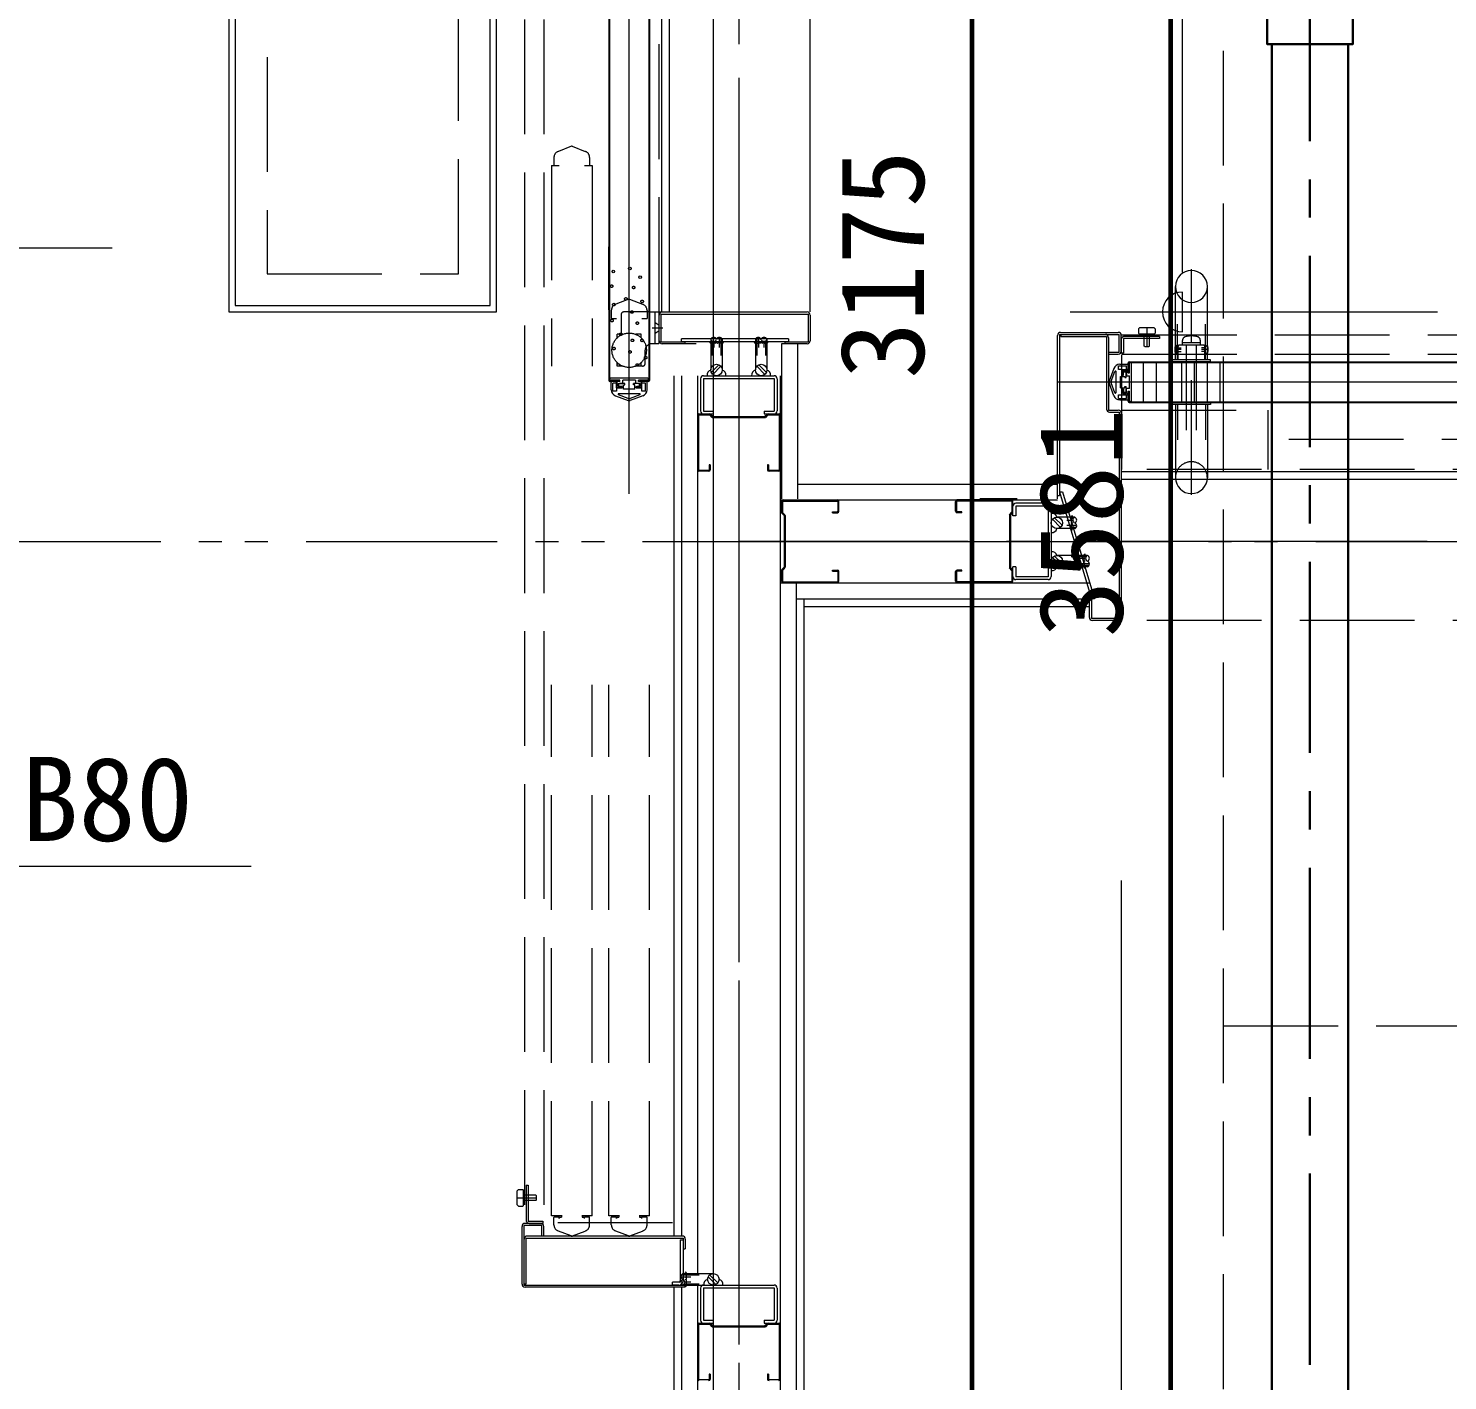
# Model space of a CAD drawing. Units: millimetres at full size, sheet at 1:30. Extents: x -16828 to 149130, y 47892 to 100313.
# Drawn here: x -3372 to -2259, y 61087 to 62148 of the extents above; entities that cross this region are included whole.
import ezdxf
from ezdxf.enums import TextEntityAlignment as Align

# ---------------------------------------------------------------- set-up
doc = ezdxf.new("R2010")
doc.units = ezdxf.units.MM
doc.header["$LTSCALE"] = 30
for name, pattern in [('CHAIN1', [8, 5, -1, 1, -1]), ('CHAIN2', [12, 9, -1, 1, -1]), ('DASHED3', [4, 3, -1]), ('DOUBLE_CHAIN1', [8.8, 5, -1, 0.6, -0.6, 0.6, -1])]:
    doc.linetypes.add(name, pattern=pattern)
for name, color, linetype, lineweight in [('0-1', 7, 'Continuous', 15), ('2-1_躯体', 7, 'Continuous', 15), ('2-2_間仕切り芯', 7, 'DOUBLE_CHAIN1', 15), ('2-3_間仕切り', 7, 'Continuous', 15), ('2-A_建具', 7, 'Continuous', 15), ('2-B_金物', 7, 'Continuous', 15), ('3-0_AIHO08-壁芯', 7, 'CHAIN2', 15), ('4-3_AIHO15-壁開口寸法・コメント', 7, 'Continuous', 15), ('9-6_無題7', 7, 'Continuous', 15), ('9-9_配管－汚水１：硬質塩ビ管（ＤＶ）', 2, 'Continuous', 30), ('9-E_配管－給湯１：ＣＵＰ(Ｍ)', 1, 'Continuous', 60)]:
    doc.layers.add(name, color=color, linetype=linetype, lineweight=lineweight)
doc.styles.add('ＭＳ ゴシック', font='')
doc.styles.get('ＭＳ ゴシック').set_extended_font_data('MS Gothic')

# ---------------------------------------------------------------- blocks, each defined once
blk = doc.blocks.new('グループ部品-19')
at = {"layer": '4-3_AIHO15-壁開口寸法・コメント'}
for p, q in [((-2467.13, 61957.11), (-2467.13, 61988.36)), ((-2467.13, 61910.24), (-2467.13, 61941.49))]:
    blk.add_line(p, q, dxfattribs=at)
blk.add_arc((-2467.13, 61925.86), 15.62, 90, 270, dxfattribs=at)
blk = doc.blocks.new('グループ部品-20')
at = {"layer": '4-3_AIHO15-壁開口寸法・コメント'}
for p, q in [((-2467.13, 63371.49), (-2467.13, 63340.24)), ((-2467.13, 63324.61), (-2467.13, 63293.36))]:
    blk.add_line(p, q, dxfattribs=at)
blk.add_arc((-2467.13, 63355.86), 15.62, 270, 90, dxfattribs=at)
blk = doc.blocks.new('グループ部品-21')
at = {"layer": '4-3_AIHO15-壁開口寸法・コメント'}
for p, q in [((-2555.12, 63355.86), (-2267.13, 63355.86)), ((-2467.13, 61988.36), (-2467.13, 63293.36)), ((-2555.12, 61925.86), (-2267.13, 61925.86))]:
    blk.add_line(p, q, dxfattribs=at)
for name in ['グループ部品-20', 'グループ部品-19']:
    blk.add_blockref(name, (0, 0), dxfattribs=at)
at = {"layer": '4-3_AIHO15-壁開口寸法・コメント', "style": 'ＭＳ ゴシック'}
blk.add_text('1430', height=84.92, rotation=90, dxfattribs=at).set_placement((-2544.76, 62525.03), align=Align.BOTTOM_LEFT)
blk = doc.blocks.new('グループ部品-24')
at = {"layer": '4-3_AIHO15-壁開口寸法・コメント'}
blk.add_line((-2515.04, 61479.86), (-2515.04, 60661.29), dxfattribs=at)

msp = doc.modelspace()

# ---------------------------------------------------------------- linework, layer by layer
at = {"layer": '0-1'}
msp.add_line((-2835.04, 63665.86), (-2835.04, 60765.86), dxfattribs=at)
at = {"layer": '0-1', "linetype": 'DASHED3'}
for p, q in [((-2435.04, 63450.86), (-2435.04, 60365.86)), ((-2435.04, 61365.86), (-90.04, 61365.86))]:
    msp.add_line(p, q, dxfattribs=at)
at = {"layer": '2-1_躯体'}
for p, q in [((-2769.04, 61790.86), (-2565.04, 61790.86)), ((-2782.54, 61778.36), (-2565.04, 61778.36)), ((-2782.54, 61713.36), (-2540.04, 61713.36)), ((-2770.04, 61700.86), (-2540.04, 61700.86)), ((-2764.04, 61694.86), (-2540.04, 61694.86))]:
    msp.add_line(p, q, dxfattribs=at)
at = {"layer": '2-2_間仕切り芯'}
for p, q in [((-2815.04, 64749.43), (-2815.04, 49619.89)), ((-3418.52, 61745.86), (831.97, 61745.86))]:
    msp.add_line(p, q, dxfattribs=at)
at = {"layer": '2-3_間仕切り'}
for p, q in [((-2776.04, 61904.76), (-2860.04, 61904.76)), ((-2776.04, 61902.46), (-2860.04, 61902.46)), ((-2866.04, 61875.86), (-2866.04, 61200.86)), ((-2860.04, 61875.86), (-2860.04, 61200.86)), ((-2847.54, 61875.86), (-2847.54, 61171.46)), ((-2782.54, 61875.86), (-2782.54, 57931.86)), ((-2770.04, 61713.36), (-2770.04, 57278.36)), ((-2764.04, 61700.86), (-2764.04, 57296.86)), ((-2866.04, 61160.86), (-2866.04, 60790.86)), ((-2860.04, 61160.86), (-2860.04, 60778.36)), ((-2847.54, 61162.46), (-2847.54, 60778.36))]:
    msp.add_line(p, q, dxfattribs=at)
at = {"layer": '2-A_建具', "linetype": 'DASHED3'}
for p, q in [((-2983.04, 63355.36), (-2983.04, 61210.86)), ((-2968.04, 63355.36), (-2968.04, 61210.86)), ((-2877.54, 61925.86), (-2877.54, 63355.86)), ((-2946.32, 62055.86), (-2956.4, 62051.89)), ((-2945.76, 62055.86), (-2946.32, 62055.86)), ((-2945.76, 62055.86), (-2935.68, 62051.89)), ((-2962.04, 62040.86), (-2956.04, 62040.86)), ((-2962.04, 62040.86), (-2962.04, 61883.36)), ((-2960.04, 62047.08), (-2960.04, 62040.86)), ((-2936.04, 62040.86), (-2930.04, 62040.86)), ((-2932.04, 62047.08), (-2932.04, 62040.86)), ((-2930.04, 62040.86), (-2930.04, 61883.36)), ((-2460.04, 61782.36), (-2460.04, 61959.36)), ((-2901.32, 61935.86), (-2911.4, 61931.89)), ((-2900.76, 61935.86), (-2901.32, 61935.86)), ((-2900.76, 61935.86), (-2890.68, 61931.89)), ((-2915.04, 61927.08), (-2915.04, 61920.86)), ((-2915.04, 61920.86), (-2911.04, 61920.86)), ((-2907.34, 61923.86), (-2907.34, 61908.36)), ((-2885.04, 61925.86), (-2905.34, 61925.86)), ((-2891.04, 61920.86), (-2887.04, 61920.86)), ((-2887.04, 61927.08), (-2887.04, 61920.86)), ((-2880.74, 61900.86), (-2880.74, 61925.86)), ((-2880.74, 61917.61), (-2877.54, 61915.46)), ((-2471.04, 61888.36), (-2471.04, 61916.23)), ((-2449.04, 61888.36), (-2449.04, 61916.23)), ((-2906.14, 61908.36), (-2910.54, 61908.36)), ((-2910.54, 61905.45), (-2910.54, 61908.36)), ((-2891.54, 61908.36), (-2895.94, 61908.36)), ((-2891.54, 61905.45), (-2891.54, 61908.36)), ((-2883.08, 61913.36), (-2874.64, 61913.36)), ((-2880.74, 61909.36), (-2877.54, 61911.26)), ((-2514.54, 61802.36), (-2514.54, 61907.86)), ((-2514.54, 61907.86), (-370.04, 61907.86)), ((-2485.04, 61905.06), (-2513.44, 61905.06)), ((-2513.44, 61905.06), (-2513.44, 61893.66)), ((-2485.04, 61906.66), (-2512.64, 61906.66)), ((-2501.54, 61912.66), (-2500.54, 61913.66)), ((-2501.54, 61912.66), (-2501.54, 61909.16)), ((-2501.04, 61908.66), (-2501.54, 61909.16)), ((-2501.04, 61908.66), (-2489.04, 61908.66)), ((-2500.54, 61913.66), (-2489.54, 61913.66)), ((-2500.04, 61908.66), (-2500.04, 61907.86)), ((-2497.04, 61899.06), (-2497.04, 61907.86)), ((-2495.04, 61913.66), (-2495.04, 61898.66)), ((-2493.04, 61899.06), (-2493.04, 61907.86)), ((-2490.04, 61908.66), (-2490.04, 61907.86)), ((-2489.54, 61913.66), (-2488.54, 61912.66)), ((-2489.04, 61908.66), (-2488.54, 61909.16)), ((-2488.54, 61912.66), (-2488.54, 61909.16)), ((-2485.04, 61906.66), (-2485.04, 61905.06)), ((-2888.54, 61885.36), (-2888.54, 61895.86)), ((-2496.64, 61898.66), (-2497.04, 61899.06)), ((-2467.96, 61896.36), (-2473.14, 61896.36)), ((-2472.34, 61899.86), (-2472.54, 61899.86)), ((-2472.34, 61899.86), (-2472.34, 61892.86)), ((-2472.34, 61899.86), (-2470.34, 61897.86)), ((-2472.34, 61892.86), (-2470.34, 61894.86)), ((-2470.34, 61897.86), (-2467.96, 61897.86)), ((-2470.34, 61894.86), (-2467.96, 61894.86)), ((-2450.54, 61899.86), (-2469.54, 61899.86)), ((-2467.04, 61899.86), (-2467.04, 61903.52)), ((-2467.04, 61901.86), (-2453.04, 61901.86)), ((-2464.04, 61899.86), (-2464.04, 61833.15)), ((-2456.04, 61833.15), (-2456.04, 61899.86)), ((-2453.04, 61899.86), (-2453.04, 61903.52)), ((-2449.74, 61897.86), (-2452.12, 61897.86)), ((-2446.94, 61896.36), (-2452.12, 61896.36)), ((-2449.74, 61894.86), (-2452.12, 61894.86)), ((-2447.74, 61899.86), (-2449.74, 61897.86)), ((-2447.74, 61892.86), (-2449.74, 61894.86)), ((-2447.74, 61899.86), (-2447.54, 61899.86)), ((-2447.74, 61899.86), (-2447.74, 61892.86)), ((-2910.54, 61883.36), (-2910.54, 61886.27)), ((-2906.14, 61883.36), (-2910.54, 61883.36)), ((-2890.54, 61883.36), (-2895.94, 61883.36)), ((-2891.54, 61883.36), (-2891.54, 61886.27)), ((-2514.54, 61892.86), (-370.04, 61892.86)), ((-2471.04, 61853.36), (-2471.04, 61825.5)), ((-2449.04, 61853.36), (-2449.04, 61825.5)), ((-2515.04, 61848.86), (-2400.04, 61848.86)), ((-2400.04, 61848.86), (-2400.04, 61802.36)), ((-973.59, 61825.86), (-2395.04, 61825.86)), ((-1085.04, 61802.36), (-2515.04, 61802.36)), ((-2563.44, 61784.86), (-2538.44, 61700.86)), ((-2536.14, 61700.86), (-2538.44, 61700.86)), ((-1085.04, 61683.86), (-2517.44, 61683.86)), ((-2962.04, 61216.76), (-2962.04, 61633.36)), ((-2930.04, 61216.76), (-2930.04, 61633.36)), ((-2917.04, 61216.76), (-2917.04, 61633.36)), ((-2885.04, 61216.76), (-2885.04, 61633.36)), ((-2988.84, 61236.36), (-2987.84, 61237.36)), ((-2987.84, 61237.36), (-2984.34, 61237.36)), ((-2983.84, 61236.86), (-2984.34, 61237.36)), ((-2981.84, 61240.86), (-2980.24, 61240.86)), ((-2981.84, 61240.86), (-2981.84, 61213.26)), ((-2980.24, 61240.86), (-2980.24, 61212.46)), ((-2988.84, 61225.36), (-2988.84, 61236.36)), ((-2988.84, 61230.86), (-2973.84, 61230.86)), ((-2983.84, 61224.86), (-2983.84, 61236.86)), ((-2983.84, 61235.86), (-2983.04, 61235.86)), ((-2974.24, 61232.86), (-2983.04, 61232.86)), ((-2974.24, 61228.86), (-2983.04, 61228.86)), ((-2973.84, 61229.26), (-2974.24, 61228.86)), ((-2987.84, 61224.36), (-2988.84, 61225.36)), ((-2987.84, 61224.36), (-2984.34, 61224.36)), ((-2983.84, 61224.86), (-2984.34, 61224.36)), ((-2983.84, 61225.86), (-2983.04, 61225.86)), ((-2954.54, 61216.76), (-2962.04, 61216.76)), ((-2960.04, 61209.65), (-2960.04, 61215.56)), ((-2959.74, 61215.86), (-2956.04, 61215.86)), ((-2956.04, 61214.66), (-2956.04, 61215.86)), ((-2955.19, 61215.64), (-2954.04, 61215.81)), ((-2954.04, 61217.36), (-2954.04, 61215.81)), ((-2930.04, 61216.76), (-2937.54, 61216.76)), ((-2936.04, 61215.86), (-2932.34, 61215.86)), ((-2936.04, 61214.66), (-2936.04, 61215.86)), ((-2932.04, 61209.65), (-2932.04, 61215.56)), ((-2909.54, 61216.76), (-2917.04, 61216.76)), ((-2915.04, 61209.65), (-2915.04, 61215.56)), ((-2914.74, 61215.86), (-2911.04, 61215.86)), ((-2911.04, 61214.66), (-2911.04, 61215.86)), ((-2910.19, 61215.64), (-2909.04, 61215.81)), ((-2909.04, 61217.36), (-2909.04, 61215.81)), ((-2885.04, 61216.76), (-2892.54, 61216.76)), ((-2891.04, 61215.86), (-2887.34, 61215.86)), ((-2891.04, 61214.66), (-2891.04, 61215.86)), ((-2887.04, 61209.65), (-2887.04, 61215.56)), ((-2867.04, 61211.36), (-2983.04, 61211.36)), ((-2980.24, 61212.46), (-2968.84, 61212.46)), ((-2979.44, 61210.86), (-2968.84, 61210.86)), ((-2968.84, 61212.46), (-2968.84, 61210.86)), ((-2946.58, 61200.94), (-2956.4, 61204.83)), ((-2945.5, 61200.94), (-2935.68, 61204.83)), ((-2901.58, 61200.94), (-2911.4, 61204.83)), ((-2900.5, 61200.94), (-2890.68, 61204.83))]:
    msp.add_line(p, q, dxfattribs=at)
at = {"layer": '2-A_建具'}
for p, q in [((-2875.54, 61925.86), (-2875.54, 63355.86)), ((-2869.54, 61925.86), (-2869.54, 63355.86)), ((-2759.04, 61925.86), (-2759.04, 63358.26)), ((-2901.04, 61783.13), (-2901.04, 62718.41)), ((-2917.04, 62574.56), (-2917.04, 61872.16)), ((-2916.44, 62574.86), (-2916.44, 61871.86)), ((-2885.64, 62574.86), (-2885.64, 61871.86)), ((-2885.04, 62574.56), (-2885.04, 61872.16)), ((-2917.04, 61927.46), (-2917.04, 61976.86)), ((-2885.04, 61927.46), (-2885.04, 61976.86)), ((-2472.54, 61888.36), (-2472.54, 61945.86)), ((-2447.54, 61888.36), (-2447.54, 61945.86)), ((-2885.04, 61925.86), (-2819.04, 61925.86)), ((-2877.54, 61901.06), (-2877.54, 61925.86)), ((-2877.54, 61903.26), (-2877.54, 61923.46)), ((-2875.94, 61924.26), (-2760.64, 61924.26)), ((-2875.94, 61902.46), (-2875.94, 61924.26)), ((-2875.14, 61925.86), (-2761.44, 61925.86)), ((-2760.64, 61924.26), (-2760.64, 61902.46)), ((-2759.04, 61923.46), (-2759.04, 61903.26)), ((-2830.54, 61905.85), (-2830.54, 61898.1)), ((-2829.04, 61905.52), (-2829.04, 61891.66)), ((-2801.04, 61905.52), (-2801.04, 61891.66)), ((-2799.54, 61905.85), (-2799.54, 61898.1)), ((-2565.04, 61779.36), (-2565.04, 61907.46)), ((-2563.44, 61908.26), (-2563.44, 61781.86)), ((-2563.44, 61908.26), (-2516.64, 61908.26)), ((-2562.64, 61909.86), (-2517.44, 61909.86)), ((-2562.44, 61908.26), (-2562.44, 61906.66)), ((-2562.44, 61906.66), (-2526.64, 61906.66)), ((-2526.64, 61906.66), (-2526.64, 61849.66)), ((-2525.04, 61905.86), (-2525.04, 61848.86)), ((-2516.64, 61894.46), (-2516.64, 61908.26)), ((-2515.04, 61895.26), (-2515.04, 61907.46)), ((-2877.74, 61900.86), (-2883.54, 61900.86)), ((-2875.94, 61902.46), (-2857.04, 61902.46)), ((-2848.54, 61900.86), (-2875.14, 61900.86)), ((-2860.04, 61902.46), (-2860.04, 61904.76)), ((-2857.04, 61900.86), (-2857.04, 61902.46)), ((-2837.04, 61904.36), (-2837.04, 61880.36)), ((-2836.04, 61903.21), (-2836.04, 61891.66)), ((-2834.54, 61902.87), (-2834.54, 61898.1)), ((-2828.04, 61904.36), (-2828.04, 61880.36)), ((-2802.04, 61904.36), (-2802.04, 61880.36)), ((-2795.54, 61902.87), (-2795.54, 61898.1)), ((-2794.04, 61903.21), (-2794.04, 61891.66)), ((-2793.04, 61904.36), (-2793.04, 61880.36)), ((-2761.44, 61900.86), (-2781.54, 61900.86)), ((-2781.54, 61900.86), (-2781.54, 61779.36)), ((-2779.04, 61902.46), (-2779.04, 61900.86)), ((-2779.04, 61902.46), (-2760.64, 61902.46)), ((-2776.04, 61904.76), (-2776.04, 61902.46)), ((-2769.04, 61900.86), (-2769.04, 61779.36)), ((-2525.04, 61894.46), (-2516.64, 61894.46)), ((-2515.04, 61904.26), (-2515.04, 61893.66)), ((-2470.54, 61888.36), (-2470.54, 61898.86)), ((-2449.54, 61888.36), (-2449.54, 61898.86)), ((-2836.64, 61878.5), (-2830.67, 61884.46)), ((-2835.41, 61876.89), (-2829.07, 61883.23)), ((-2794.67, 61876.89), (-2801.01, 61883.23)), ((-2793.45, 61878.5), (-2799.41, 61884.46)), ((-2525.04, 61892.86), (-2517.44, 61892.86)), ((-2517.14, 61883.66), (-2510.84, 61883.66)), ((-2517.14, 61880.86), (-2517.14, 61883.66)), ((-2516.15, 61884.86), (-2509.94, 61884.86)), ((-2513.44, 61893.66), (-2515.04, 61893.66)), ((-2510.84, 61880.86), (-2510.84, 61883.66)), ((-2509.64, 61879.36), (-2509.64, 61885.96)), ((-2509.04, 61879.36), (-2509.04, 61886.26)), ((-2509.04, 61886.26), (-1686.04, 61886.26)), ((-2508.74, 61886.86), (-1686.34, 61886.86)), ((-2508.54, 61878.11), (-2508.54, 61885.61)), ((-2508.04, 61886.11), (-2507.54, 61886.11)), ((-2507.04, 61871.16), (-2507.04, 61885.61)), ((-2497.54, 61855.46), (-2497.54, 61886.26)), ((-2487.54, 61855.46), (-2487.54, 61886.26)), ((-2477.54, 61855.46), (-2477.54, 61886.26)), ((-2445.04, 61888.36), (-2475.04, 61888.36)), ((-2475.04, 61886.86), (-2475.04, 61888.36)), ((-2445.04, 61886.86), (-2475.04, 61886.86)), ((-2467.54, 61855.46), (-2467.54, 61886.26)), ((-2457.54, 61855.46), (-2457.54, 61886.26)), ((-2447.54, 61855.46), (-2447.54, 61886.26)), ((-2445.04, 61886.86), (-2445.04, 61888.36)), ((-2437.54, 61855.46), (-2437.54, 61886.26)), ((-2916.29, 61872.86), (-2916.29, 61873.36)), ((-2901.34, 61873.86), (-2915.79, 61873.86)), ((-2908.29, 61872.36), (-2915.79, 61872.36)), ((-2908.29, 61871.36), (-2908.29, 61872.36)), ((-2906.04, 61869.86), (-2906.04, 61872.36)), ((-2896.04, 61872.36), (-2906.04, 61872.36)), ((-2901.34, 61873.86), (-2901.04, 61873.56)), ((-2901.04, 61873.56), (-2900.74, 61873.86)), ((-2886.29, 61873.86), (-2900.74, 61873.86)), ((-2896.04, 61872.36), (-2896.04, 61869.86)), ((-2893.79, 61871.36), (-2893.79, 61872.36)), ((-2886.29, 61872.36), (-2893.79, 61872.36)), ((-2892.54, 61871.26), (-2892.54, 61871.86)), ((-2885.64, 61871.86), (-2892.54, 61871.86)), ((-2885.79, 61872.86), (-2885.79, 61873.36)), ((-2845.04, 61873.46), (-2845.04, 61848.26)), ((-2842.74, 61873.56), (-2842.74, 61848.16)), ((-2842.74, 61873.56), (-2787.34, 61873.56)), ((-2842.64, 61875.86), (-2787.44, 61875.86)), ((-2787.34, 61873.56), (-2787.34, 61848.16)), ((-2785.04, 61873.46), (-2785.04, 61848.26)), ((-2520.84, 61881.58), (-2524.52, 61871.55)), ((-2522.92, 61871.55), (-2520.11, 61879.22)), ((-2519.14, 61862.67), (-2519.14, 61879.05)), ((-2514.64, 61880.86), (-2517.14, 61880.86)), ((-2515.64, 61875.36), (-2512.14, 61875.36)), ((-2515.64, 61866.36), (-2515.64, 61875.36)), ((-2514.64, 61880.86), (-2514.64, 61876.36)), ((-2514.64, 61876.36), (-2513.44, 61876.36)), ((-2514.54, 61880.86), (-2510.87, 61880.86)), ((-2514.54, 61876.86), (-2514.54, 61880.86)), ((-2513.54, 61879.86), (-2511.04, 61879.86)), ((-2513.44, 61876.36), (-2513.44, 61878.36)), ((-2512.94, 61878.86), (-2511.64, 61878.86)), ((-2512.14, 61875.36), (-2512.14, 61874.36)), ((-2512.14, 61874.36), (-2511.14, 61874.36)), ((-2511.14, 61874.36), (-2511.14, 61878.36)), ((-2511.04, 61879.86), (-2511.04, 61875.86)), ((-2511.04, 61875.86), (-2508.54, 61875.86)), ((-2510.84, 61880.86), (-2509.64, 61880.86)), ((-2509.54, 61878.11), (-2509.89, 61880.04)), ((-2509.64, 61879.36), (-2509.04, 61879.36)), ((-2509.54, 61878.11), (-2508.54, 61878.11)), ((-2508.54, 61865.86), (-2508.54, 61875.86)), ((-2909.54, 61871.26), (-2916.14, 61871.26)), ((-2915.04, 61864.75), (-2915.04, 61870.96)), ((-2911.04, 61870.06), (-2913.84, 61870.06)), ((-2913.84, 61863.76), (-2913.84, 61870.06)), ((-2911.04, 61863.76), (-2913.84, 61863.76)), ((-2911.04, 61870.06), (-2911.04, 61871.26)), ((-2911.04, 61866.36), (-2911.04, 61870.03)), ((-2907.04, 61866.36), (-2911.04, 61866.36)), ((-2911.04, 61866.26), (-2906.54, 61866.26)), ((-2911.04, 61866.26), (-2911.04, 61863.76)), ((-2908.29, 61871.36), (-2910.22, 61871.01)), ((-2910.04, 61867.36), (-2910.04, 61869.86)), ((-2910.04, 61869.86), (-2906.04, 61869.86)), ((-2901.73, 61857.98), (-2909.4, 61860.79)), ((-2892.85, 61861.76), (-2909.23, 61861.76)), ((-2909.04, 61867.96), (-2909.04, 61869.26)), ((-2904.54, 61869.76), (-2908.54, 61869.76)), ((-2906.54, 61867.46), (-2908.54, 61867.46)), ((-2906.54, 61866.26), (-2906.54, 61867.46)), ((-2905.54, 61865.26), (-2905.54, 61868.76)), ((-2905.54, 61868.76), (-2904.54, 61868.76)), ((-2896.54, 61865.26), (-2905.54, 61865.26)), ((-2904.54, 61868.76), (-2904.54, 61869.76)), ((-2892.68, 61860.79), (-2900.35, 61857.98)), ((-2897.54, 61868.76), (-2897.54, 61869.76)), ((-2893.54, 61869.76), (-2897.54, 61869.76)), ((-2896.54, 61868.76), (-2897.54, 61868.76)), ((-2896.54, 61865.26), (-2896.54, 61868.76)), ((-2892.04, 61869.86), (-2896.04, 61869.86)), ((-2895.54, 61866.26), (-2895.54, 61867.46)), ((-2895.54, 61867.46), (-2893.54, 61867.46)), ((-2895.54, 61866.26), (-2891.04, 61866.26)), ((-2895.04, 61866.36), (-2895.04, 61867.36)), ((-2892.04, 61867.36), (-2895.04, 61867.36)), ((-2891.04, 61866.36), (-2895.04, 61866.36)), ((-2891.86, 61871.01), (-2893.79, 61871.36)), ((-2893.04, 61867.96), (-2893.04, 61869.26)), ((-2885.94, 61871.26), (-2892.54, 61871.26)), ((-2892.04, 61867.36), (-2892.04, 61869.86)), ((-2891.04, 61870.06), (-2891.04, 61871.26)), ((-2888.24, 61870.06), (-2891.04, 61870.06)), ((-2891.04, 61866.36), (-2891.04, 61870.03)), ((-2891.04, 61863.76), (-2891.04, 61866.26)), ((-2888.24, 61863.76), (-2891.04, 61863.76)), ((-2888.24, 61863.76), (-2888.24, 61870.06)), ((-2887.04, 61864.75), (-2887.04, 61870.96)), ((-1056.31, 61870.86), (-2565.04, 61870.86)), ((-2520.84, 61860.14), (-2524.52, 61870.17)), ((-2520.11, 61862.5), (-2522.92, 61870.17)), ((-2517.14, 61860.86), (-2514.64, 61860.86)), ((-2517.14, 61858.06), (-2517.14, 61860.86)), ((-2515.64, 61866.36), (-2512.14, 61866.36)), ((-2514.64, 61865.36), (-2513.44, 61865.36)), ((-2514.64, 61865.36), (-2514.64, 61860.86)), ((-2514.54, 61860.86), (-2514.54, 61864.86)), ((-2514.54, 61864.86), (-2513.54, 61864.86)), ((-2514.54, 61860.86), (-2510.87, 61860.86)), ((-2513.54, 61861.86), (-2513.54, 61864.86)), ((-2513.54, 61861.86), (-2511.04, 61861.86)), ((-2513.44, 61865.36), (-2513.44, 61863.36)), ((-2512.94, 61862.86), (-2511.64, 61862.86)), ((-2512.14, 61867.36), (-2511.14, 61867.36)), ((-2512.14, 61866.36), (-2512.14, 61867.36)), ((-2511.14, 61863.36), (-2511.14, 61867.36)), ((-2508.54, 61865.86), (-2511.04, 61865.86)), ((-2511.04, 61861.86), (-2511.04, 61865.86)), ((-2510.84, 61858.06), (-2510.84, 61860.86)), ((-2510.84, 61860.86), (-2509.64, 61860.86)), ((-2509.89, 61861.68), (-2509.54, 61863.61)), ((-2509.64, 61862.36), (-2509.04, 61862.36)), ((-2509.64, 61855.76), (-2509.64, 61862.36)), ((-2509.54, 61863.61), (-2508.54, 61863.61)), ((-2509.04, 61855.46), (-2509.04, 61862.36)), ((-2508.54, 61856.11), (-2508.54, 61863.61)), ((-2507.04, 61871.16), (-2507.34, 61870.86)), ((-2507.34, 61870.86), (-2507.04, 61870.56)), ((-2507.04, 61856.11), (-2507.04, 61870.56)), ((-2911.76, 61860.06), (-2901.73, 61856.38)), ((-2890.32, 61860.06), (-2900.35, 61856.38)), ((-2517.14, 61858.06), (-2510.84, 61858.06)), ((-2516.15, 61856.86), (-2509.94, 61856.86)), ((-2509.04, 61855.46), (-1686.04, 61855.46)), ((-2508.74, 61854.86), (-1686.34, 61854.86)), ((-2508.04, 61855.61), (-2507.54, 61855.61)), ((-2475.04, 61854.86), (-2475.04, 61853.36)), ((-2445.04, 61854.86), (-2475.04, 61854.86)), ((-2445.04, 61853.36), (-2475.04, 61853.36)), ((-2472.54, 61853.36), (-2472.54, 61795.86)), ((-2447.54, 61853.36), (-2447.54, 61795.86)), ((-2445.04, 61854.86), (-2445.04, 61853.36)), ((-2847.54, 61844.66), (-2847.54, 61802.06)), ((-2846.74, 61845.06), (-2846.74, 61801.66)), ((-2846.74, 61845.06), (-2837.87, 61845.06)), ((-2846.34, 61845.86), (-2835.04, 61845.86)), ((-2842.74, 61848.16), (-2835.04, 61848.16)), ((-2835.87, 61843.06), (-2837.87, 61845.06)), ((-2835.54, 61843.86), (-2837.19, 61845.51)), ((-2835.87, 61843.06), (-2794.21, 61843.06)), ((-2835.54, 61843.86), (-2794.54, 61843.86)), ((-2835.04, 61848.16), (-2835.04, 61845.86)), ((-2795.04, 61848.16), (-2795.04, 61845.86)), ((-2795.04, 61848.16), (-2787.34, 61848.16)), ((-2795.04, 61845.86), (-2783.74, 61845.86)), ((-2792.89, 61845.51), (-2794.54, 61843.86)), ((-2792.21, 61845.06), (-2794.21, 61843.06)), ((-2792.21, 61845.06), (-2783.34, 61845.06)), ((-2783.34, 61845.06), (-2783.34, 61801.66)), ((-2782.54, 61844.66), (-2782.54, 61802.06)), ((-2525.04, 61848.86), (-2517.44, 61848.86)), ((-2524.24, 61847.26), (-2516.64, 61847.26)), ((-2516.64, 61847.26), (-2516.64, 61685.46)), ((-2515.04, 61846.46), (-2515.04, 61686.26)), ((-2838.34, 61805.86), (-2838.34, 61801.66)), ((-2837.54, 61805.86), (-2838.34, 61805.86)), ((-2837.54, 61805.86), (-2837.54, 61802.06)), ((-2792.54, 61805.86), (-2792.54, 61802.06)), ((-2791.74, 61805.86), (-2792.54, 61805.86)), ((-2791.74, 61805.86), (-2791.74, 61801.66)), ((-2846.74, 61801.66), (-2838.34, 61801.66)), ((-2838.74, 61800.86), (-2846.34, 61800.86)), ((-2791.74, 61801.66), (-2783.34, 61801.66)), ((-2783.74, 61800.86), (-2791.34, 61800.86)), ((-1085.04, 61800.36), (-2515.04, 61800.36)), ((-1085.04, 61794.36), (-2515.04, 61794.36)), ((-2781.54, 61768.86), (-2781.54, 61777.16)), ((-2780.74, 61777.26), (-2780.74, 61768.82)), ((-2780.44, 61777.56), (-2737.64, 61777.56)), ((-2780.34, 61778.36), (-2737.74, 61778.36)), ((-2737.34, 61777.26), (-2737.34, 61769.46)), ((-2736.54, 61769.56), (-2736.54, 61777.16)), ((-2645.04, 61769.56), (-2645.04, 61777.16)), ((-2644.24, 61777.56), (-2644.24, 61769.16)), ((-2600.84, 61777.56), (-2644.24, 61777.56)), ((-2601.24, 61778.36), (-2643.84, 61778.36)), ((-2596.64, 61779.36), (-2626.04, 61779.36)), ((-2600.84, 61777.56), (-2600.84, 61768.69)), ((-2600.04, 61765.86), (-2600.04, 61777.16)), ((-2572.34, 61773.56), (-2597.74, 61773.56)), ((-2597.74, 61773.56), (-2597.74, 61765.86)), ((-2572.44, 61775.86), (-2597.64, 61775.86)), ((-2572.34, 61773.56), (-2572.34, 61718.16)), ((-2570.04, 61773.46), (-2570.04, 61718.26)), ((-2565.04, 61781.86), (-2563.44, 61781.86)), ((-2779.63, 61766.45), (-2781.19, 61768.01)), ((-2779.09, 61767.04), (-2780.65, 61768.6)), ((-2779.54, 61766.24), (-2779.54, 61725.49)), ((-2778.74, 61766.2), (-2778.74, 61725.53)), ((-2741.54, 61769.16), (-2737.64, 61769.16)), ((-2741.54, 61768.36), (-2741.54, 61769.16)), ((-2741.54, 61768.36), (-2737.74, 61768.36)), ((-2640.04, 61769.16), (-2644.24, 61769.16)), ((-2640.04, 61768.36), (-2643.84, 61768.36)), ((-2640.04, 61768.36), (-2640.04, 61769.16)), ((-2602.84, 61766.69), (-2600.84, 61768.69)), ((-2602.84, 61766.69), (-2602.84, 61725.03)), ((-2602.04, 61766.36), (-2600.39, 61768.01)), ((-2602.04, 61766.36), (-2602.04, 61725.36)), ((-2597.74, 61765.86), (-2600.04, 61765.86)), ((-2569.01, 61763.23), (-2562.67, 61756.89)), ((-2567.59, 61764.64), (-2561.45, 61758.5)), ((-2551.54, 61764.86), (-2565.54, 61764.86)), ((-2553.03, 61762.36), (-2557.8, 61762.36)), ((-2552.7, 61763.86), (-2554.24, 61763.86)), ((-2551.54, 61755.86), (-2565.54, 61755.86)), ((-2550.05, 61758.36), (-2557.8, 61758.36)), ((-2550.39, 61756.86), (-2554.24, 61756.86)), ((-2815.04, 61745.86), (-2597.04, 61745.86)), ((-2569.01, 61733.23), (-2562.67, 61726.89)), ((-2567.59, 61734.64), (-2561.45, 61728.5)), ((-2541.54, 61734.86), (-2565.54, 61734.86)), ((-2542.7, 61733.86), (-2554.24, 61733.86)), ((-2540.39, 61726.86), (-2554.24, 61726.86)), ((-2543.03, 61732.36), (-2547.8, 61732.36)), ((-2540.05, 61728.36), (-2547.8, 61728.36)), ((-2781.54, 61714.56), (-2781.54, 61722.86)), ((-2781.19, 61723.71), (-2779.63, 61725.27)), ((-2780.74, 61722.91), (-2780.74, 61714.46)), ((-2780.65, 61723.12), (-2779.09, 61724.68)), ((-2741.54, 61723.36), (-2737.74, 61723.36)), ((-2741.54, 61722.56), (-2741.54, 61723.36)), ((-2741.54, 61722.56), (-2737.64, 61722.56)), ((-2737.34, 61722.26), (-2737.34, 61714.46)), ((-2736.54, 61714.56), (-2736.54, 61722.16)), ((-2645.04, 61714.56), (-2645.04, 61722.16)), ((-2640.04, 61722.56), (-2644.24, 61722.56)), ((-2644.24, 61722.56), (-2644.24, 61714.16)), ((-2640.04, 61723.36), (-2643.84, 61723.36)), ((-2640.04, 61722.56), (-2640.04, 61723.36)), ((-2600.84, 61723.03), (-2602.84, 61725.03)), ((-2600.39, 61723.71), (-2602.04, 61725.36)), ((-2600.84, 61723.03), (-2600.84, 61714.16)), ((-2600.04, 61714.56), (-2600.04, 61725.86)), ((-2597.74, 61725.86), (-2600.04, 61725.86)), ((-2597.74, 61725.86), (-2597.74, 61718.16)), ((-2572.34, 61718.16), (-2597.74, 61718.16)), ((-2572.44, 61715.86), (-2597.64, 61715.86)), ((-2541.54, 61725.86), (-2565.54, 61725.86)), ((-2780.44, 61714.16), (-2737.64, 61714.16)), ((-2780.34, 61713.36), (-2737.74, 61713.36)), ((-2600.84, 61714.16), (-2644.24, 61714.16)), ((-2601.24, 61713.36), (-2643.84, 61713.36)), ((-2540.04, 61686.26), (-2540.04, 61703.86)), ((-2538.44, 61703.86), (-2540.04, 61703.86)), ((-2538.44, 61703.86), (-2538.44, 61685.46)), ((-2516.64, 61685.46), (-2538.44, 61685.46)), ((-2517.44, 61683.86), (-2537.64, 61683.86)), ((-2985.04, 61163.26), (-2985.04, 61208.46)), ((-2969.64, 61209.26), (-2983.44, 61209.26)), ((-2983.44, 61162.46), (-2983.44, 61209.26)), ((-2970.44, 61210.86), (-2982.64, 61210.86)), ((-2969.64, 61200.86), (-2969.64, 61209.26)), ((-2968.04, 61200.86), (-2968.04, 61208.46)), ((-2981.84, 61199.26), (-2858.64, 61199.26)), ((-2859.44, 61200.86), (-2981.04, 61200.86)), ((-2860.94, 61197.86), (-2860.94, 61165.76)), ((-2860.94, 61197.86), (-2858.64, 61197.86)), ((-2858.64, 61199.26), (-2858.64, 61190.86)), ((-2858.64, 61197.86), (-2858.64, 61165.86)), ((-2857.04, 61198.46), (-2857.04, 61190.86)), ((-2858.64, 61190.86), (-2857.04, 61190.86)), ((-2860.1, 61170.46), (-2846.24, 61170.46)), ((-2858.94, 61171.46), (-2835.04, 61171.46)), ((-2831.57, 61164.09), (-2837.91, 61170.43)), ((-2983.44, 61162.46), (-2857.04, 61162.46)), ((-2857.04, 61160.86), (-2982.64, 61160.86)), ((-2861.94, 61164.76), (-2867.04, 61164.76)), ((-2860.43, 61168.96), (-2852.68, 61168.96)), ((-2858.94, 61162.46), (-2835.04, 61162.46)), ((-2857.79, 61163.46), (-2846.24, 61163.46)), ((-2857.45, 61164.96), (-2852.68, 61164.96)), ((-2857.04, 61160.86), (-2857.04, 61162.46)), ((-2845.04, 61160.06), (-2845.04, 61134.86)), ((-2842.74, 61160.16), (-2842.74, 61134.76)), ((-2842.64, 61162.46), (-2787.44, 61162.46)), ((-2833.17, 61162.87), (-2839.14, 61168.83)), ((-2785.04, 61160.06), (-2785.04, 61134.86)), ((-2847.54, 61131.26), (-2847.54, 61088.66)), ((-2846.74, 61131.66), (-2846.74, 61088.26)), ((-2846.74, 61131.66), (-2837.87, 61131.66)), ((-2846.34, 61132.46), (-2835.04, 61132.46)), ((-2842.74, 61134.76), (-2835.04, 61134.76)), ((-2835.87, 61129.66), (-2837.87, 61131.66)), ((-2835.54, 61130.46), (-2837.19, 61132.11)), ((-2835.87, 61129.66), (-2794.21, 61129.66)), ((-2835.54, 61130.46), (-2794.54, 61130.46)), ((-2835.04, 61134.76), (-2835.04, 61132.46)), ((-2795.04, 61134.76), (-2787.34, 61134.76)), ((-2792.89, 61132.11), (-2794.54, 61130.46)), ((-2792.21, 61131.66), (-2794.21, 61129.66)), ((-2782.54, 61131.26), (-2782.54, 61088.66)), ((-2837.54, 61092.46), (-2837.54, 61088.66)), ((-2791.74, 61092.46), (-2791.74, 61088.26)), ((-2846.74, 61088.26), (-2838.34, 61088.26)), ((-2791.74, 61088.26), (-2783.34, 61088.26))]:
    msp.add_line(p, q, dxfattribs=at)
at = {"layer": '2-A_建具', "linetype": 'DASHED3'}
for points in [[(-2496.64, 61898.66), (-2493.44, 61898.66), (-2493.04, 61899.06)], [(-2563.44, 61784.86), (-2561.14, 61784.86), (-2536.14, 61700.86)], [(-2973.84, 61229.26), (-2973.84, 61232.46), (-2974.24, 61232.86)], [(-2938.04, 61217.36), (-2938.04, 61215.81), (-2936.89, 61215.64)], [(-2893.04, 61217.36), (-2893.04, 61215.81), (-2891.89, 61215.64)]]:
    msp.add_lwpolyline(points, dxfattribs=at)
at = {"layer": '2-A_建具'}
for points in [[(-2909.54, 61871.26), (-2909.54, 61871.86), (-2916.44, 61871.86)], [(-2514.54, 61876.86), (-2513.54, 61876.86), (-2513.54, 61879.86)], [(-2907.04, 61866.36), (-2907.04, 61867.36), (-2910.04, 61867.36)], [(-2983.44, 61163.46), (-2981.84, 61163.46), (-2981.84, 61199.26)], [(-2862.04, 61162.46), (-2867.04, 61162.46), (-2867.04, 61164.76)], [(-2842.74, 61160.16), (-2787.34, 61160.16), (-2787.34, 61134.76)], [(-2795.04, 61134.76), (-2795.04, 61132.46), (-2783.74, 61132.46)], [(-2792.21, 61131.66), (-2783.34, 61131.66), (-2783.34, 61088.26)], [(-2837.54, 61092.46), (-2838.34, 61092.46), (-2838.34, 61088.26)], [(-2791.74, 61092.46), (-2792.54, 61092.46), (-2792.54, 61088.66)]]:
    msp.add_lwpolyline(points, dxfattribs=at)
for centre, radius in [((-2900.52, 61959.98), 1), ((-2913.49, 61957.62), 1), ((-2892.46, 61953.17), 1), ((-2832.54, 61880.36), 4.5), ((-2797.54, 61880.36), 4.5), ((-2565.54, 61760.36), 4.5), ((-2565.54, 61730.36), 4.5), ((-2835.04, 61166.96), 4.5)]:
    msp.add_circle(centre, radius, dxfattribs=at)
at = {"layer": '2-A_建具', "linetype": 'DASHED3'}
for centre, radius in [((-2914.81, 61946.13), 1), ((-2897.52, 61945.06), 1), ((-2913.09, 61931.65), 1), ((-2903.6, 61936.13), 1), ((-2890.88, 61934.12), 1), ((-2914.48, 61919.14), 1), ((-2898.92, 61925.82), 1), ((-2894.62, 61917.1), 1), ((-2901.04, 61895.86), 13.5), ((-2907.65, 61908.35), 1), ((-2913, 61897.18), 1), ((-2900.35, 61894.52), 1), ((-2898.48, 61903.6), 1), ((-2891.02, 61903.55), 1), ((-2909.51, 61884.23), 1), ((-2894.62, 61884.23), 1), ((-2888.11, 61890), 1)]:
    msp.add_circle(centre, radius, dxfattribs=at)
for centre, radius, start, end in [((-2955.04, 62047.08), 5, 105.75454, 180), ((-2937.04, 62047.08), 5, 0, 74.24546), ((-2910.04, 61927.08), 5, 105.75454, 180), ((-2892.04, 61927.08), 5, 0, 74.24546), ((-2905.34, 61923.86), 2, 90, 180), ((-2512.64, 61904.26), 2.4, 90, 180), ((-2464.04, 61903.52), 3, 105.46601, 180), ((-2460.04, 61889.06), 18, 74.53399, 105.46601), ((-2456.04, 61903.52), 3, 0, 74.53399), ((-2883.54, 61895.86), 5, 107.4576, 180), ((-2883.54, 61895.86), 5, 90, 107.4576), ((-2462.63, 61896.36), 10.51, 160.54484, 199.45516), ((-2469.54, 61898.86), 1, 90, 180), ((-2450.54, 61898.86), 1, 0, 90), ((-2457.45, 61896.36), 10.51, 340.54484, 19.45516), ((-2890.54, 61885.36), 2, 270, 0), ((-2460.04, 61795.86), 12.5, 0, 180), ((-2959.74, 61215.56), 0.3, 90, 180), ((-2955.04, 61214.65), 1, 98.53077, 180), ((-2937.04, 61214.65), 1, 0, 81.46923), ((-2932.34, 61215.56), 0.3, 0, 90), ((-2914.74, 61215.56), 0.3, 90, 180), ((-2910.04, 61214.65), 1, 98.53077, 180), ((-2892.04, 61214.65), 1, 0, 81.46923), ((-2887.34, 61215.56), 0.3, 0, 90), ((-2979.44, 61213.26), 2.4, 180, 270), ((-2955.04, 61209.65), 5, 180, 254.24546), ((-2937.04, 61209.65), 5, 285.75454, 0), ((-2910.04, 61209.65), 5, 180, 254.24546), ((-2892.04, 61209.65), 5, 285.75454, 0), ((-2946.04, 61202.86), 2, 254.24546, 285.75454), ((-2901.04, 61202.86), 2, 254.24546, 285.75454)]:
    msp.add_arc(centre, radius, start, end, dxfattribs=at)
at = {"layer": '2-A_建具'}
for centre, radius, start, end in [((-2460.04, 61945.86), 12.5, 0, 180), ((-2460.04, 61945.86), 12.5, 180, 0), ((-2875.14, 61923.46), 2.4, 90, 180), ((-2761.44, 61923.46), 2.4, 0, 90), ((-2834.79, 61903.42), 2.44, 22.61986, 157.38014), ((-2830.29, 61903.42), 2.44, 22.61986, 157.38014), ((-2799.79, 61903.42), 2.44, 22.61986, 157.38014), ((-2795.29, 61903.42), 2.44, 22.61986, 157.38014), ((-2562.64, 61907.46), 2.4, 90, 180), ((-2527.44, 61905.86), 2.4, 0, 90), ((-2517.44, 61907.46), 2.4, 0, 90), ((-2875.14, 61903.26), 2.4, 180, 270), ((-2837.04, 61902.46), 1, 180, 334.15807), ((-2834.79, 61905.3), 2.44, 202.61986, 337.38014), ((-2835.24, 61902.46), 1, 180, 334.15807), ((-2833.44, 61902.46), 1, 180, 334.15807), ((-2831.64, 61902.46), 1, 180, 334.15807), ((-2829.84, 61902.46), 1, 180, 334.15807), ((-2828.04, 61902.46), 1, 180, 0), ((-2802.04, 61902.46), 1, 180, 0), ((-2800.24, 61902.46), 1, 205.84193, 0), ((-2798.44, 61902.46), 1, 205.84193, 0), ((-2795.29, 61905.3), 2.44, 202.61986, 337.38014), ((-2796.64, 61902.46), 1, 205.84193, 0), ((-2794.84, 61902.46), 1, 205.84193, 0), ((-2793.04, 61902.46), 1, 205.84193, 0), ((-2761.44, 61903.26), 2.4, 270, 0), ((-2517.44, 61895.26), 2.4, 270, 0), ((-2516.15, 61879.86), 5, 90, 159.87556), ((-2509.94, 61884.56), 0.3, 0, 90), ((-2508.74, 61885.96), 0.9, 90, 180), ((-2508.04, 61885.61), 0.5, 90, 180), ((-2507.54, 61885.61), 0.5, 0, 90), ((-2916.14, 61872.16), 0.9, 180, 270), ((-2915.79, 61873.36), 0.5, 90, 180), ((-2915.79, 61872.86), 0.5, 180, 270), ((-2886.29, 61873.36), 0.5, 0, 90), ((-2886.29, 61872.86), 0.5, 270, 0), ((-2885.94, 61872.16), 0.9, 270, 0), ((-2842.64, 61873.46), 2.4, 90, 180), ((-2836, 61876.43), 4.02, 104.9838, 188.17994), ((-2829.08, 61876.43), 4.02, 351.82006, 75.0162), ((-2801, 61876.43), 4.02, 104.9838, 188.17994), ((-2794.08, 61876.43), 4.02, 351.82006, 75.0162), ((-2787.44, 61873.46), 2.4, 0, 90), ((-2522.64, 61870.86), 2, 159.87556, 200.12444), ((-2521.04, 61870.86), 2, 159.87556, 200.12444), ((-2519.64, 61879.05), 0.5, 0, 159.87556), ((-2512.94, 61878.36), 0.5, 90, 180), ((-2511.64, 61878.36), 0.5, 0, 90), ((-2510.87, 61879.86), 1, 10.30485, 90), ((-2914.74, 61870.96), 0.3, 90, 180), ((-2910.04, 61864.75), 5, 180, 249.87556), ((-2910.04, 61870.03), 1, 100.30485, 180), ((-2909.23, 61861.26), 0.5, 90, 249.87556), ((-2908.54, 61869.26), 0.5, 90, 180), ((-2908.54, 61867.96), 0.5, 180, 270), ((-2893.54, 61869.26), 0.5, 0, 90), ((-2893.54, 61867.96), 0.5, 270, 0), ((-2892.85, 61861.26), 0.5, 290.12444, 90), ((-2892.04, 61870.03), 1, 0, 79.69515), ((-2892.04, 61864.75), 5, 290.12444, 0), ((-2887.34, 61870.96), 0.3, 0, 90), ((-2519.64, 61862.67), 0.5, 200.12444, 0), ((-2512.94, 61863.36), 0.5, 180, 270), ((-2511.64, 61863.36), 0.5, 270, 0), ((-2510.87, 61861.86), 1, 270, 349.69515), ((-2901.04, 61859.86), 2, 249.87556, 290.12444), ((-2901.04, 61858.26), 2, 249.87556, 290.12444), ((-2524.24, 61849.66), 2.4, 180, 270), ((-2516.15, 61861.86), 5, 200.12444, 270), ((-2509.94, 61857.16), 0.3, 270, 0), ((-2508.74, 61855.76), 0.9, 180, 270), ((-2508.04, 61856.11), 0.5, 180, 270), ((-2507.54, 61856.11), 0.5, 270, 0), ((-2846.34, 61844.66), 1.2, 90, 180), ((-2842.64, 61848.26), 2.4, 180, 270), ((-2838.04, 61844.66), 1.2, 45, 90), ((-2792.04, 61844.66), 1.2, 90, 135), ((-2787.44, 61848.26), 2.4, 270, 0), ((-2783.74, 61844.66), 1.2, 0, 90), ((-2517.44, 61846.46), 2.4, 0, 90), ((-2846.34, 61802.06), 1.2, 180, 270), ((-2838.74, 61802.06), 1.2, 270, 0), ((-2791.34, 61802.06), 1.2, 180, 270), ((-2783.74, 61802.06), 1.2, 270, 0), ((-2460.04, 61795.86), 12.5, 180, 0), ((-2780.34, 61777.16), 1.2, 90, 180), ((-2780.44, 61777.26), 0.3, 90, 180), ((-2737.74, 61777.16), 1.2, 0, 90), ((-2737.64, 61777.26), 0.3, 0, 90), ((-2643.84, 61777.16), 1.2, 90, 180), ((-2601.24, 61777.16), 1.2, 0, 90), ((-2597.64, 61773.46), 2.4, 90, 180), ((-2572.44, 61773.46), 2.4, 0, 90), ((-2780.34, 61768.86), 1.2, 180, 225), ((-2780.44, 61768.82), 0.3, 180, 225), ((-2779.84, 61766.24), 0.3, 0, 45), ((-2779.94, 61766.2), 1.2, 0, 45), ((-2737.74, 61769.56), 1.2, 270, 0), ((-2737.64, 61769.46), 0.3, 270, 0), ((-2643.84, 61769.56), 1.2, 180, 270), ((-2601.24, 61768.86), 1.2, 315, 0), ((-2569.47, 61763.82), 4.02, 14.9838, 98.17994), ((-2553.44, 61764.86), 1, 90, 244.15807), ((-2553.44, 61763.06), 1, 90, 244.15807), ((-2553.44, 61761.26), 1, 90, 244.15807), ((-2553.44, 61759.46), 1, 90, 244.15807), ((-2550.6, 61762.61), 2.44, 112.61986, 247.38014), ((-2552.48, 61762.61), 2.44, 292.61986, 67.38014), ((-2552.48, 61758.11), 2.44, 292.61986, 67.38014), ((-2569.47, 61756.9), 4.02, 261.82006, 345.0162), ((-2553.44, 61757.66), 1, 90, 244.15807), ((-2553.44, 61755.86), 1, 90, 270), ((-2569.47, 61733.82), 4.02, 14.9838, 98.17994), ((-2543.44, 61734.86), 1, 90, 244.15807), ((-2543.44, 61733.06), 1, 90, 244.15807), ((-2543.44, 61731.26), 1, 90, 244.15807), ((-2543.44, 61729.46), 1, 90, 244.15807), ((-2543.44, 61727.66), 1, 90, 244.15807), ((-2543.44, 61725.86), 1, 90, 270), ((-2540.6, 61732.61), 2.44, 112.61986, 247.38014), ((-2542.48, 61732.61), 2.44, 292.61986, 67.38014), ((-2542.48, 61728.11), 2.44, 292.61986, 67.38014), ((-2780.34, 61722.86), 1.2, 135, 180), ((-2780.44, 61722.91), 0.3, 135, 180), ((-2779.84, 61725.49), 0.3, 315, 0), ((-2779.94, 61725.53), 1.2, 315, 0), ((-2737.74, 61722.16), 1.2, 0, 90), ((-2737.64, 61722.26), 0.3, 0, 90), ((-2643.84, 61722.16), 1.2, 90, 180), ((-2601.24, 61722.86), 1.2, 0, 45), ((-2597.64, 61718.26), 2.4, 180, 270), ((-2572.44, 61718.26), 2.4, 270, 0), ((-2569.47, 61726.9), 4.02, 261.82006, 345.0162), ((-2780.34, 61714.56), 1.2, 180, 270), ((-2780.44, 61714.46), 0.3, 180, 270), ((-2737.74, 61714.56), 1.2, 270, 0), ((-2737.64, 61714.46), 0.3, 270, 0), ((-2643.84, 61714.56), 1.2, 180, 270), ((-2601.24, 61714.56), 1.2, 270, 0), ((-2537.64, 61686.26), 2.4, 180, 270), ((-2517.44, 61686.26), 2.4, 270, 0), ((-2982.64, 61208.46), 2.4, 90, 180), ((-2970.44, 61208.46), 2.4, 0, 90), ((-2981.04, 61198.46), 2.4, 90, 180), ((-2859.44, 61198.46), 2.4, 0, 90), ((-2858, 61169.21), 2.44, 112.61986, 247.38014), ((-2857.04, 61171.46), 1, 270, 90), ((-2857.04, 61169.66), 1, 270, 64.15807), ((-2982.64, 61163.26), 2.4, 180, 270), ((-2862.04, 61165.86), 3.4, 270, 0), ((-2861.94, 61165.76), 1, 270, 0), ((-2858, 61164.71), 2.44, 112.61986, 247.38014), ((-2859.88, 61164.71), 2.44, 292.61986, 67.38014), ((-2857.04, 61167.86), 1, 270, 64.15807), ((-2857.04, 61166.06), 1, 270, 64.15807), ((-2857.04, 61164.26), 1, 270, 64.15807), ((-2857.04, 61162.46), 1, 270, 64.15807), ((-2842.64, 61160.06), 2.4, 90, 180), ((-2838.5, 61163.03), 4.02, 104.9838, 188.17994), ((-2831.58, 61163.03), 4.02, 351.82006, 75.0162), ((-2787.44, 61160.06), 2.4, 0, 90), ((-2846.34, 61131.26), 1.2, 90, 180), ((-2842.64, 61134.86), 2.4, 180, 270), ((-2838.04, 61131.26), 1.2, 45, 90), ((-2792.04, 61131.26), 1.2, 90, 135), ((-2787.44, 61134.86), 2.4, 270, 0), ((-2783.74, 61131.26), 1.2, 0, 90), ((-2846.34, 61088.66), 1.2, 180, 270), ((-2838.74, 61088.66), 1.2, 270, 0), ((-2791.34, 61088.66), 1.2, 180, 270), ((-2783.74, 61088.66), 1.2, 270, 0)]:
    msp.add_arc(centre, radius, start, end, dxfattribs=at)
at = {"layer": '2-B_金物'}
for p, q in [((-3215.04, 63355.86), (-3215.04, 61925.86)), ((-3005.04, 61925.86), (-3005.04, 63355.86)), ((-3210.04, 63350.86), (-3210.04, 61930.86)), ((-3010.04, 61930.86), (-3010.04, 63350.86)), ((-3210.04, 61930.86), (-3010.04, 61930.86)), ((-3215.04, 61925.86), (-3005.04, 61925.86))]:
    msp.add_line(p, q, dxfattribs=at)
at = {"layer": '2-B_金物', "linetype": 'DASHED3'}
for p, q in [((-3185.04, 63325.86), (-3185.04, 61955.86)), ((-3035.04, 61955.86), (-3035.04, 63325.86)), ((-3185.04, 61955.86), (-3035.04, 61955.86))]:
    msp.add_line(p, q, dxfattribs=at)
at = {"layer": '2-B_金物', "linetype": 'CHAIN1'}
msp.add_line((-3306.54, 61975.86), (-3873.54, 61975.86), dxfattribs=at)
at = {"layer": '3-0_AIHO08-壁芯'}
msp.add_line((-115.04, 61745.86), (-2815.04, 61745.86), dxfattribs=at)
msp.add_lwpolyline([(-2815.04, 63545.86), (-2815.04, 57245.86), (-2815.04, 50945.86)], dxfattribs=at)
at = {"layer": '9-6_無題7'}
msp.add_line((-3490.09, 61491.05), (-3197.59, 61491.05), dxfattribs=at)
at = {"layer": '9-9_配管－汚水１：硬質塩ビ管（ＤＶ）', "linetype": 'CHAIN1'}
for p, q in [((-2367.04, 62135.86), (-2367.04, 62250.86)), ((-2367.04, 57979.89), (-2367.04, 62135.86))]:
    msp.add_line(p, q, dxfattribs=at)
at = {"layer": '9-9_配管－汚水１：硬質塩ビ管（ＤＶ）'}
for p, q in [((-2397.04, 62135.86), (-2397.04, 57979.89)), ((-2337.04, 57979.89), (-2337.04, 62135.86))]:
    msp.add_line(p, q, dxfattribs=at)
msp.add_lwpolyline([(-2400.54, 62160.86), (-2400.54, 62135.86), (-2333.54, 62135.86), (-2333.54, 62160.86)], dxfattribs=at)
at = {"layer": '9-E_配管－給湯１：ＣＵＰ(Ｍ)'}
for p, q in [((-2632, 60375.86), (-2632, 63550.86)), ((-2476.09, 59970.11), (-2476.09, 63550.86))]:
    msp.add_line(p, q, dxfattribs=at)

# ---------------------------------------------------------------- block references
at = {"layer": '4-3_AIHO15-壁開口寸法・コメント'}
for name in ['グループ部品-21', 'グループ部品-24']:
    msp.add_blockref(name, (0, 0), dxfattribs=at)

# ---------------------------------------------------------------- texts
at = {"layer": '9-6_無題7', "style": 'ＭＳ ゴシック'}
msp.add_text('T5B80', height=65.98, dxfattribs=at).set_placement((-3467.59, 61491.05), align=Align.BOTTOM_LEFT)
at = {"layer": '9-E_配管－給湯１：ＣＵＰ(Ｍ)', "style": 'ＭＳ ゴシック'}
for s, p in [('3175', (-2650, 61873.36)), ('3581', (-2494.09, 61670.48))]:
    msp.add_text(s, height=65.98, rotation=90, dxfattribs=at).set_placement(p, align=Align.BOTTOM_LEFT)

doc.saveas('drawing.dxf')
